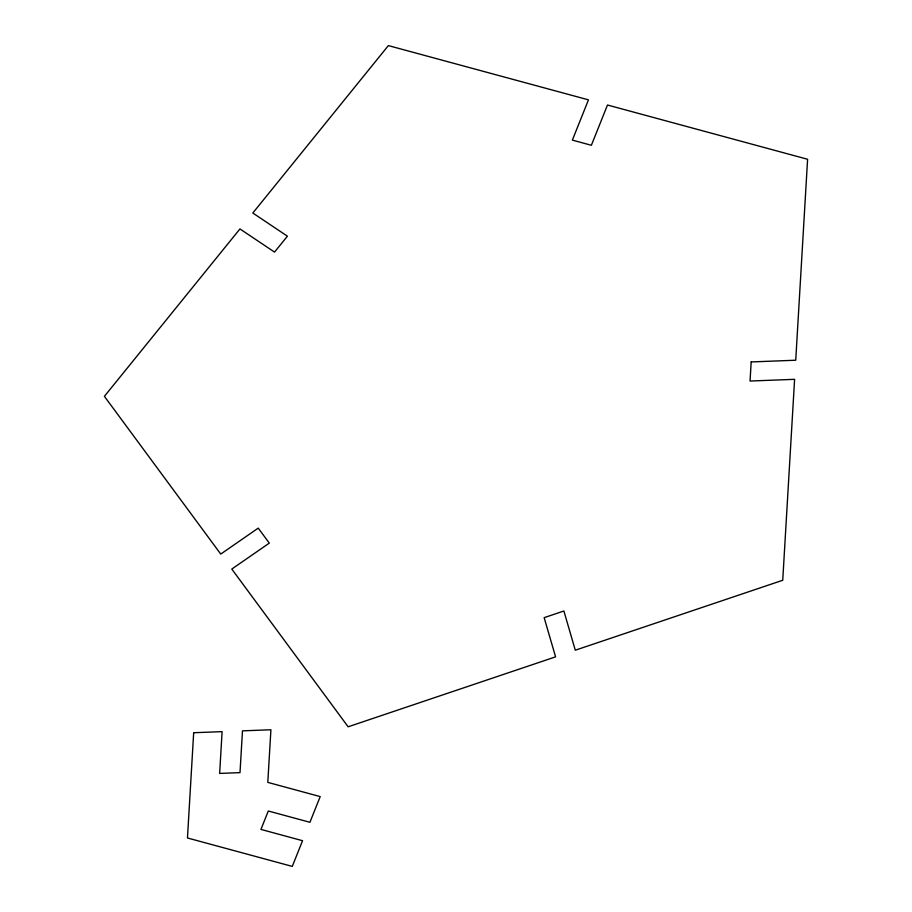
<?xml version="1.0" encoding="UTF-8"?>
<svg xmlns="http://www.w3.org/2000/svg" width="912" height="912" viewBox="0 0 912 912"><rect width="100%" height="100%" fill="white"/><g stroke="black" fill="none" stroke-linecap="round" stroke-linejoin="round"><path stroke-width="1.37" d="M193.675 732.735L187.462 837.98L292.273 866.4L302.556 840.704L260.946 829.418L268.31 811.007L309.92 822.293L320.203 796.598L267.797 782.382L270.91 729.76L242.478 730.854L240.004 772.635L219.644 773.422L222.106 731.641L193.675 732.735M751.18 361.939L750.052 381.034L794.603 379.324L782.735 580.271L575.29 650.21L563.878 610.994L544.156 617.652L555.579 656.857L348.133 726.796L231.796 569.065L269.291 543.119L258.233 528.128L220.738 554.074L104.401 396.344L239.947 228.935L274.535 252.1L287.417 236.185L252.829 213.02L388.364 45.6L588.468 99.853L572.36 140.117L591.375 145.282L607.495 105.017L807.599 159.269L795.731 360.217L751.18 361.939"/></g></svg>
